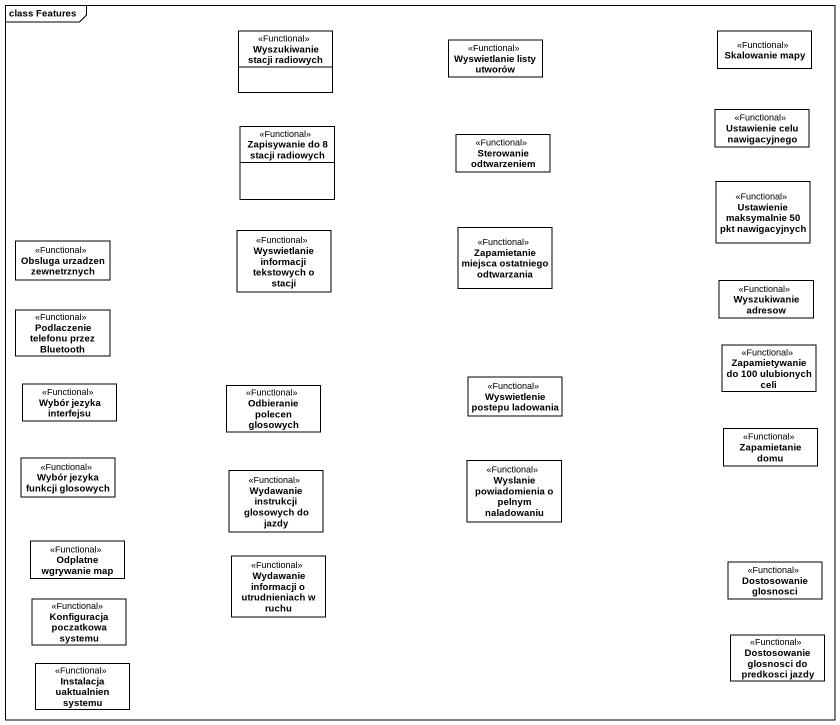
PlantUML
@startuml
mainframe class Features
hide circle
hide empty members
class "Wyszukiwanie stacji radiowych" as Wyszukiwanie_stacji <<Functional>>
class "Wyswietlanie listy utworów" as Wyswietlanie_listy_utworów <<Functional>>
class "Skalowanie mapy" as Skalowanie_mapy <<Functional>>
class "Zapisywanie do 8 stacji radiowych" as Zapisywanie_do_8_stacji <<Functional>>
class "Sterowanie odtwarzeniem" as Sterowanie_odtwarzeniem <<Functional>>
class "Ustawienie celu nawigacyjnego" as Ustawienie_celu <<Functional>>
class "Ustawienie maksymalnie 50 pkt nawigacyjnych" as Ustawienie_maksymalnie_50 <<Functional>>
class "Obsluga urzadzen zewnetrznych" as Obsluga_urzadzen <<Functional>>
class "Wyswietlanie informacji tekstowych o stacji" as Wyswietlanie_informacji <<Functional>>
class "Zapamietanie miejsca ostatniego odtwarzania" as Zapamietanie_miejsca <<Functional>>
class "Wyszukiwanie adresow" as Wyszukiwanie_adresow <<Functional>>
class "Podlaczenie telefonu przez Bluetooth" as Podlaczenie_telefonu_przez <<Functional>>
class "Zapamietywanie do 100 ulubionych celi" as Zapamietywanie_do_100 <<Functional>>
class "Wybór jezyka interfejsu" as Wybór_jezyka_interfejsu <<Functional>>
class "Odbieranie polecen glosowych" as Odbieranie_polecen_glosowych <<Functional>>
class "Wyswietlenie postepu ladowania" as Wyswietlenie_postepu <<Functional>>
class "Zapamietanie domu" as Zapamietanie_domu <<Functional>>
class "Wybór jezyka funkcji glosowych" as Wybór_jezyka_funkcji <<Functional>>
class "Wydawanie instrukcji glosowych do jazdy" as Wydawanie_instrukcji <<Functional>>
class "Wyslanie powiadomienia o pelnym naladowaniu" as Wyslanie_powiadomienia_o <<Functional>>
class "Odplatne wgrywanie map" as Odplatne_wgrywanie_map <<Functional>>
class "Wydawanie informacji o utrudnieniach w ruchu" as Wydawanie_informacji_o <<Functional>>
class "Dostosowanie glosnosci" as Dostosowanie_glosnosci <<Functional>>
class "Konfiguracja poczatkowa systemu" as Konfiguracja_poczatkowa <<Functional>>
class "Dostosowanie glosnosci do predkosci jazdy" as Dostosowanie_glosnosci_do <<Functional>>
class "Instalacja uaktualnien systemu" as Instalacja_uaktualnien <<Functional>>
@enduml
